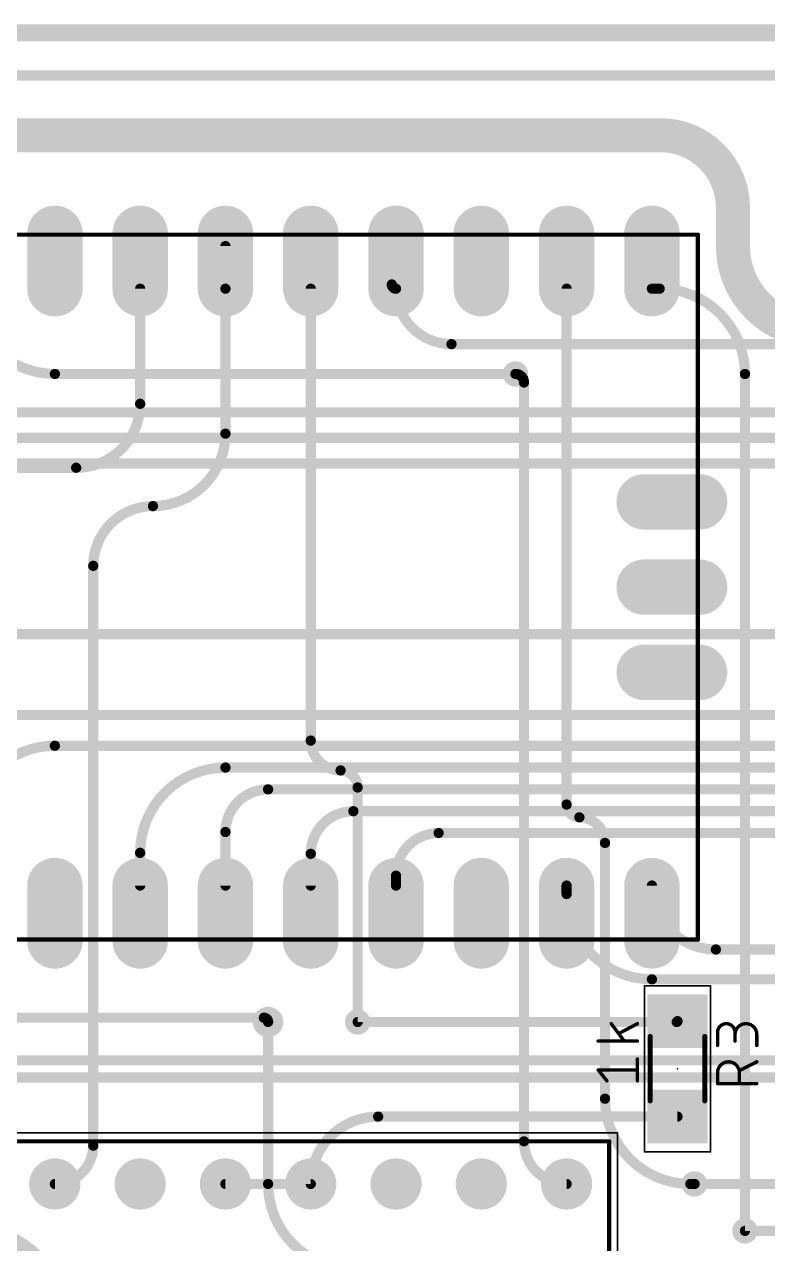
# Model space of a CAD drawing. Extents: x -4 to 102, y -3 to 61.
# Drawn here: x 32.11 to 54.25, y 24.89 to 61.21 of the extents above; entities that cross this region are included whole.
import ezdxf

# ---------------------------------------------------------------- set-up
doc = ezdxf.new("R2010")
doc.units = 0
for name, color, linetype in [('1', 12, 'CONTINUOUS'), ('16', 132, 'CONTINUOUS'), ('17', 110, 'CONTINUOUS'), ('18', 110, 'CONTINUOUS'), ('20', 31, 'CONTINUOUS'), ('21', 253, 'CONTINUOUS'), ('23', 53, 'CONTINUOUS'), ('25', 253, 'CONTINUOUS'), ('39', 12, 'CONTINUOUS'), ('51', 253, 'CONTINUOUS')]:
    doc.layers.add(name, color=color, linetype=linetype)

# ---------------------------------------------------------------- blocks, each defined once
blk = doc.blocks.new('RECT')
blk.add_solid([(-0.5, -0.5), (0.5, -0.5), (-0.5, 0.5), (0.5, 0.5)])
blk = doc.blocks.new('OFFSETP100')
at = {"const_width": 1}
blk.add_lwpolyline([(0, 0), (1, 0)], dxfattribs=at)
at = {"const_width": 0.5}
for points in [[(0, 0.25, 1), (0, -0.25)], [(1, -0.25, 1), (1, 0.25)]]:
    blk.add_lwpolyline(points, format="xyb", dxfattribs=at)
blk = doc.blocks.new('ROUNDP')
at = {"const_width": 0.5}
blk.add_lwpolyline([(0, -0.25, 1), (0, 0.25, 1), (0, -0.25)], format="xyb", dxfattribs=at)
blk = doc.blocks.new('ROUNDV')
at = {"const_width": 0.5}
blk.add_lwpolyline([(0, -0.25, 1), (0, 0.25, 1), (0, -0.25)], format="xyb", dxfattribs=at)

msp = doc.modelspace()

# ---------------------------------------------------------------- linework, layer by layer
at = {"layer": '1'}
for points, const_width in [([(30.48, 53.34, 0.4142), (33.02, 50.8)], 0.3048), ([(43.053, 53.467, 0.4142), (43.18, 53.34)], 0.3048), ([(43.1292, 53.467, 1), (42.9768, 53.467)], 0.1524), ([(43.18, 53.34, 0.4142), (44.831, 51.689)], 0.3048), ([(43.2562, 53.34, 1), (43.1038, 53.34)], 0.1524), ([(43.18, 53.2638, 1), (43.18, 53.4162)], 0.1524), ([(44.831, 51.7652, 1), (44.831, 51.6128)], 0.1524), ([(44.831, 51.6128, 1), (44.831, 51.7652)], 0.1524), ([(33.02, 50.8762, 1), (33.02, 50.7238)], 0.1524), ([(33.02, 50.7238, 1), (33.02, 50.8762)], 0.1524), ([(46.736, 50.7238, 1), (46.736, 50.8762)], 0.1524), ([(33.02, 39.725, 0.4142), (30.48, 37.185)], 0.3048), ([(33.02, 39.8012, 1), (33.02, 39.6488)], 0.1524), ([(33.02, 39.6488, 1), (33.02, 39.8012)], 0.1524), ([(38.1, 39.075, 0.4142), (35.56, 36.535)], 0.3048), ([(38.1, 39.1512, 1), (38.1, 38.9988)], 0.1524), ([(38.1, 38.9988, 1), (38.1, 39.1512)], 0.1524), ([(39.37, 38.425, 0.4142), (38.1, 37.155)], 0.3048), ([(39.37, 38.5012, 1), (39.37, 38.3488)], 0.1524), ([(39.37, 38.3488, 1), (39.37, 38.5012)], 0.1524), ([(41.91, 37.775, 0.4142), (40.64, 36.505)], 0.3048), ([(41.91, 37.8512, 1), (41.91, 37.6988)], 0.1524), ([(41.91, 37.6988, 1), (41.91, 37.8512)], 0.1524), ([(38.1762, 37.155, 1), (38.0238, 37.155)], 0.1524), ([(38.0238, 37.155, 1), (38.1762, 37.155)], 0.1524), ([(44.45, 37.125, 0.4142), (43.18, 35.855)], 0.3048), ([(44.45, 37.2012, 1), (44.45, 37.0488)], 0.1524), ([(44.45, 37.0488, 1), (44.45, 37.2012)], 0.1524), ([(35.6362, 36.535, 1), (35.4838, 36.535)], 0.1524), ([(35.4838, 36.535, 1), (35.6362, 36.535)], 0.1524), ([(40.7162, 36.505, 1), (40.5638, 36.505)], 0.1524), ([(40.5638, 36.505, 1), (40.7162, 36.505)], 0.1524), ([(43.2562, 35.855, 1), (43.1038, 35.855)], 0.1524), ([(35.4838, 35.56, 1), (35.6362, 35.56)], 0.1524), ([(38.0238, 35.56, 1), (38.1762, 35.56)], 0.1524), ([(40.5638, 35.56, 1), (40.7162, 35.56)], 0.1524), ([(43.1038, 35.855, 1), (43.2562, 35.855)], 0.1524), ([(43.1038, 35.56, 1), (43.2562, 35.56)], 0.1524), ([(48.3362, 35.56, 1), (48.1838, 35.56)], 0.1524), ([(50.8, 35.56, 0.4142), (52.705, 33.655)], 0.3048), ([(50.8762, 35.56, 1), (50.7238, 35.56)], 0.1524), ([(48.26, 35.306, 0.4142), (50.8, 32.766)], 0.3048), ([(48.3362, 35.306, 1), (48.1838, 35.306)], 0.1524), ([(48.1838, 35.306, 1), (48.3362, 35.306)], 0.1524), ([(52.705, 33.7312, 1), (52.705, 33.5788)], 0.1524), ([(52.705, 33.5788, 1), (52.705, 33.7312)], 0.1524), ([(50.8, 32.8422, 1), (50.8, 32.6898)], 0.1524), ([(50.8, 32.6898, 1), (50.8, 32.8422)], 0.1524), ([(39.37, 31.496, 0.4142), (39.243, 31.623)], 0.3048), ([(39.243, 31.6992, 1), (39.243, 31.5468)], 0.1524), ([(39.243, 31.5468, 1), (39.243, 31.6992)], 0.1524), ([(42.037, 31.5722, 1), (42.037, 31.4198)], 0.1524), ([(51.537, 31.496, 0.4142), (51.562, 31.521)], 0.3048), ([(51.537, 31.5722, 1), (51.537, 31.4198)], 0.1524), ([(51.6382, 31.521, 1), (51.4858, 31.521)], 0.1524), ([(51.537, 31.4198, 1), (51.537, 31.5722)], 0.1524), ([(39.2938, 31.496, 1), (39.4462, 31.496)], 0.1524), ([(42.647, 28.677, 0.4142), (40.64, 26.67)], 0.3048), ([(42.647, 28.7532, 1), (42.647, 28.6008)], 0.1524), ([(42.647, 28.6008, 1), (42.647, 28.7532)], 0.1524), ([(51.562, 28.6008, 1), (51.562, 28.7532)], 0.1524), ([(38.1, 26.7462, 1), (38.1, 26.5938)], 0.1524), ([(40.5638, 26.67, 1), (40.7162, 26.67)], 0.1524), ([(40.64, 26.5938, 1), (40.64, 26.7462)], 0.1524), ([(52.07, 26.7462, 1), (52.07, 26.5938)], 0.1524), ([(53.5714, 25.3492, 1), (53.5714, 25.1968)], 0.1524)]:
    msp.add_lwpolyline(points, format="xyb", dxfattribs=dict(at, const_width=const_width))
at = {"layer": '1', "const_width": 0.3048}
for points in [[(44.831, 51.689), (57.531, 51.689)], [(33.02, 50.8), (46.736, 50.8)], [(27.94, 49.657), (57.277, 49.657)], [(25.273, 48.895), (55.88, 48.895)], [(7.62, 48.133), (62.992, 48.133)], [(58.42, 43.05), (13.973, 43.05)], [(30.48, 40.64), (56.388, 40.64)], [(33.02, 39.725), (60.5822, 39.725)], [(38.1, 39.075), (60.5822, 39.075)], [(39.37, 38.425), (60.5822, 38.425)], [(41.91, 37.775), (60.5822, 37.775)], [(38.1, 35.56), (38.1, 37.155)], [(44.45, 37.125), (60.5822, 37.125)], [(35.56, 35.56), (35.56, 36.535)], [(40.64, 35.56), (40.64, 36.505)], [(43.18, 35.56), (43.18, 35.855)], [(48.26, 35.56), (48.26, 35.306)], [(52.705, 33.655), (61.341, 33.655)], [(50.8, 32.766), (59.055, 32.766)], [(28.829, 31.623), (39.243, 31.623)], [(42.037, 31.496), (51.537, 31.496)], [(28.448, 30.353), (59.69, 30.353)], [(29.083, 29.845), (61.341, 29.845)], [(42.647, 28.677), (51.562, 28.677)], [(38.1, 26.67), (40.64, 26.67)], [(52.07, 26.67), (58.42, 26.67)], [(53.5714, 25.273), (59.563, 25.273)]]:
    msp.add_lwpolyline(points, dxfattribs=at)
at = {"layer": '16'}
for points, const_width in [([(100.33, 59.69), (0, 59.69)], 0.3048), ([(51.054, 57.912), (7.62, 57.912)], 1.016), ([(53.213, 54.61), (53.213, 55.753)], 1.016), ([(38.1, 54.61), (38.1, 53.34)], 0.3048), ([(35.56, 53.34), (35.56, 49.911)], 0.3048), ([(38.1, 49.022), (38.1, 53.34)], 0.3048), ([(40.64, 53.34), (40.64, 39.878)], 0.3048), ([(48.26, 53.34), (48.26, 37.973)], 0.3048), ([(50.8, 53.34), (51.0314, 53.34)], 0.3048), ([(53.5714, 50.8), (53.5714, 25.273)], 0.3048), ([(46.99, 50.546), (46.99, 27.94)], 0.3048), ([(33.655, 48.006), (31.75, 48.006)], 0.3048), ([(34.163, 27.813), (34.163, 45.085)], 0.3048), ([(42.037, 38.481), (42.037, 31.496)], 0.3048), ([(49.403, 36.83), (49.403, 29.21)], 0.3048), ([(39.37, 31.496), (39.37, 26.67)], 0.3048), ([(51.943, 26.67), (52.07, 26.67)], 0.3048)]:
    msp.add_lwpolyline(points, dxfattribs=dict(at, const_width=const_width))
for points, const_width in [([(53.213, 55.753, 0.4142), (51.054, 57.912)], 1.016), ([(51.054, 58.166, 1), (51.054, 57.658)], 0.508), ([(51.054, 57.658, 1), (51.054, 58.166)], 0.508), ([(53.467, 55.753, 1), (52.959, 55.753)], 0.508), ([(52.959, 55.753, 1), (53.467, 55.753)], 0.508), ([(53.213, 54.61, 0.4142), (55.753, 52.07)], 1.016), ([(53.467, 54.61, 1), (52.959, 54.61)], 0.508), ([(52.959, 54.61, 1), (53.467, 54.61)], 0.508), ([(38.1762, 54.61, 1), (38.0238, 54.61)], 0.1524), ([(35.6362, 53.34, 1), (35.4838, 53.34)], 0.1524), ([(38.1762, 53.34, 1), (38.0238, 53.34)], 0.1524), ([(38.0238, 53.34, 1), (38.1762, 53.34)], 0.1524), ([(40.7162, 53.34, 1), (40.5638, 53.34)], 0.1524), ([(48.3362, 53.34, 1), (48.1838, 53.34)], 0.1524), ([(50.8, 53.4162, 1), (50.8, 53.2638)], 0.1524), ([(53.5714, 50.8, 0.4142), (51.0314, 53.34)], 0.3048), ([(51.0314, 53.4162, 1), (51.0314, 53.2638)], 0.1524), ([(51.0314, 53.2638, 1), (51.0314, 53.4162)], 0.1524), ([(46.99, 50.546, 0.4142), (46.736, 50.8)], 0.3048), ([(46.736, 50.8762, 1), (46.736, 50.7238)], 0.1524), ([(53.6476, 50.8, 1), (53.4952, 50.8)], 0.1524), ([(53.4952, 50.8, 1), (53.6476, 50.8)], 0.1524), ([(47.0662, 50.546, 1), (46.9138, 50.546)], 0.1524), ([(46.9138, 50.546, 1), (47.0662, 50.546)], 0.1524), ([(33.655, 48.006, 0.4142), (35.56, 49.911)], 0.3048), ([(35.6362, 49.911, 1), (35.4838, 49.911)], 0.1524), ([(35.4838, 49.911, 1), (35.6362, 49.911)], 0.1524), ([(35.941, 46.863, 0.4142), (38.1, 49.022)], 0.3048), ([(38.1762, 49.022, 1), (38.0238, 49.022)], 0.1524), ([(38.0238, 49.022, 1), (38.1762, 49.022)], 0.1524), ([(33.655, 48.0822, 1), (33.655, 47.9298)], 0.1524), ([(33.655, 47.9298, 1), (33.655, 48.0822)], 0.1524), ([(35.941, 46.863, 0.4142), (34.163, 45.085)], 0.3048), ([(35.941, 46.9392, 1), (35.941, 46.7868)], 0.1524), ([(35.941, 46.7868, 1), (35.941, 46.9392)], 0.1524), ([(34.2392, 45.085, 1), (34.0868, 45.085)], 0.1524), ([(34.0868, 45.085, 1), (34.2392, 45.085)], 0.1524), ([(40.64, 39.878, 0.4142), (41.529, 38.989)], 0.3048), ([(40.7162, 39.878, 1), (40.5638, 39.878)], 0.1524), ([(40.5638, 39.878, 1), (40.7162, 39.878)], 0.1524), ([(42.037, 38.481, 0.4142), (41.529, 38.989)], 0.3048), ([(41.529, 39.0652, 1), (41.529, 38.9128)], 0.1524), ([(41.529, 38.9128, 1), (41.529, 39.0652)], 0.1524), ([(42.1132, 38.481, 1), (41.9608, 38.481)], 0.1524), ([(41.9608, 38.481, 1), (42.1132, 38.481)], 0.1524), ([(48.26, 37.973, 0.4142), (48.641, 37.592)], 0.3048), ([(48.3362, 37.973, 1), (48.1838, 37.973)], 0.1524), ([(48.1838, 37.973, 1), (48.3362, 37.973)], 0.1524), ([(49.403, 36.83, 0.4142), (48.641, 37.592)], 0.3048), ([(48.641, 37.6682, 1), (48.641, 37.5158)], 0.1524), ([(48.641, 37.5158, 1), (48.641, 37.6682)], 0.1524), ([(49.4792, 36.83, 1), (49.3268, 36.83)], 0.1524), ([(49.3268, 36.83, 1), (49.4792, 36.83)], 0.1524), ([(39.4462, 31.496, 1), (39.2938, 31.496)], 0.1524), ([(41.9608, 31.496, 1), (42.1132, 31.496)], 0.1524), ([(49.403, 29.21, 0.4142), (51.943, 26.67)], 0.3048), ([(49.4792, 29.21, 1), (49.3268, 29.21)], 0.1524), ([(49.3268, 29.21, 1), (49.4792, 29.21)], 0.1524), ([(46.99, 27.94, 0.4142), (48.26, 26.67)], 0.3048), ([(47.0662, 27.94, 1), (46.9138, 27.94)], 0.1524), ([(46.9138, 27.94, 1), (47.0662, 27.94)], 0.1524), ([(33.02, 26.67, 0.4142), (34.163, 27.813)], 0.3048), ([(34.2392, 27.813, 1), (34.0868, 27.813)], 0.1524), ([(34.0868, 27.813, 1), (34.2392, 27.813)], 0.1524), ([(33.02, 26.7462, 1), (33.02, 26.5938)], 0.1524), ([(39.37, 26.67, 0.4142), (41.91, 24.13)], 0.3048), ([(39.4462, 26.67, 1), (39.2938, 26.67)], 0.1524), ([(39.2938, 26.67, 1), (39.4462, 26.67)], 0.1524), ([(48.26, 26.5938, 1), (48.26, 26.7462)], 0.1524), ([(51.943, 26.7462, 1), (51.943, 26.5938)], 0.1524), ([(51.943, 26.5938, 1), (51.943, 26.7462)], 0.1524), ([(52.07, 26.5938, 1), (52.07, 26.7462)], 0.1524), ([(33.02, 22.479, 0.4142), (30.48, 25.019)], 1.016), ([(53.4952, 25.273, 1), (53.6476, 25.273)], 0.1524)]:
    msp.add_lwpolyline(points, format="xyb", dxfattribs=dict(at, const_width=const_width))
at = {"layer": '20', "const_width": 0.508}
msp.add_lwpolyline([(-1.27, 60.96), (101.6, 60.96)], dxfattribs=at)
at = {"layer": '21', "const_width": 0.127}
for points in [[(1.17, 54.95), (52.17, 54.95)], [(52.17, 54.95), (52.17, 33.95)], [(52.17, 33.95), (1.17, 33.95)], [(49.53, 27.94), (29.21, 27.94)], [(49.53, 12.7), (49.53, 27.94)]]:
    msp.add_lwpolyline(points, dxfattribs=at)
at = {"layer": '21', "const_width": 0.0635}
for points in [[(52.2018, 54.95, 1), (52.1382, 54.95)], [(52.17, 54.9183, 1), (52.17, 54.9818)], [(52.1382, 33.95, 1), (52.2018, 33.95)], [(52.17, 33.9183, 1), (52.17, 33.9818)], [(49.5618, 27.94, 1), (49.4982, 27.94)], [(49.53, 27.9083, 1), (49.53, 27.9718)]]:
    msp.add_lwpolyline(points, format="xyb", dxfattribs=at)
at = {"layer": '23'}
msp.add_point((51.562, 30.099), dxfattribs=at)
at = {"layer": '25'}
for points, const_width in [([(49.6096, 31.4604, 1), (49.5689, 31.43)], 0.0508), ([(50.3801, 31.4228, 1), (50.3563, 31.4676)], 0.0508), ([(53.2751, 31.1856, 1), (52.7558, 31.1856)], 0.1016), ([(52.7812, 31.1856, 1), (52.7304, 31.1856)], 0.0508), ([(53.9242, 31.1206, 1), (53.2751, 31.1206)], 0.1016), ([(53.3005, 31.1856, 1), (53.2497, 31.1856)], 0.0508), ([(49.1998, 30.9513, 1), (49.1998, 30.9005)], 0.0508), ([(49.8046, 31.1755, 1), (49.8283, 31.1307)], 0.0508), ([(49.9584, 30.9107, 1), (49.9991, 30.9412)], 0.0508), ([(50.3682, 30.9005, 1), (50.3682, 30.9513)], 0.0508), ([(52.7304, 31.1856, 1), (52.7812, 31.1856)], 0.0508), ([(53.2497, 31.1856, 1), (53.3005, 31.1856)], 0.0508), ([(53.2497, 31.1206, 1), (53.3005, 31.1206)], 0.0508), ([(53.2497, 30.9259, 1), (53.3005, 30.9259)], 0.0508), ([(53.9496, 31.1206, 1), (53.8988, 31.1206)], 0.0508), ([(53.8988, 31.1206, 1), (53.9496, 31.1206)], 0.0508), ([(52.7304, 30.7961, 1), (52.7812, 30.7961)], 0.0508), ([(53.8988, 30.7961, 1), (53.9496, 30.7961)], 0.0508), ([(50.3936, 30.3917, 1), (50.3428, 30.3917)], 0.0508), ([(53.4049, 29.985, 1), (52.7558, 29.985)], 0.1016), ([(53.9356, 30.2868, 1), (53.9128, 30.3323)], 0.0508), ([(49.2196, 30.083, 1), (49.18, 30.0512)], 0.0508), ([(49.1998, 30.0925, 1), (49.1998, 30.0417)], 0.0508), ([(49.4396, 29.7267, 1), (49.4793, 29.7584)], 0.0508), ([(50.3682, 30.0417, 1), (50.3682, 30.0925)], 0.0508), ([(52.7812, 29.985, 1), (52.7304, 29.985)], 0.0508), ([(52.7304, 29.985, 1), (52.7812, 29.985)], 0.0508), ([(53.4303, 29.985, 1), (53.3795, 29.985)], 0.0508), ([(53.3795, 29.985, 1), (53.4303, 29.985)], 0.0508), ([(53.3936, 30.0726, 1), (53.4163, 30.0272)], 0.0508), ([(50.3428, 29.7426, 1), (50.3936, 29.7426)], 0.0508), ([(52.7558, 29.6859, 1), (52.7558, 29.6351)], 0.0508), ([(52.7304, 29.6605, 1), (52.7812, 29.6605)], 0.0508), ([(53.3795, 29.6605, 1), (53.4303, 29.6605)], 0.0508), ([(53.9242, 29.6351, 1), (53.9242, 29.6859)], 0.0508)]:
    msp.add_lwpolyline(points, format="xyb", dxfattribs=dict(at, const_width=const_width))
at = {"layer": '25', "const_width": 0.1016}
for points in [[(49.5893, 31.4452), (49.9787, 30.9259)], [(50.3682, 31.4452), (49.8165, 31.1531)], [(52.7558, 30.7961), (52.7558, 31.1856)], [(53.2751, 31.1856), (53.2751, 30.9259)], [(50.3682, 30.9259), (49.1998, 30.9259)], [(53.9242, 30.7961), (53.9242, 31.1206)], [(50.3682, 29.7426), (50.3682, 30.3917)], [(53.9242, 30.3096), (53.4049, 30.0499)], [(49.4594, 29.7426), (49.1998, 30.0671)], [(49.1998, 30.0671), (50.3682, 30.0671)], [(52.7558, 29.6605), (52.7558, 29.985)], [(53.4049, 29.985), (53.4049, 29.6605)], [(53.9242, 29.6605), (52.7558, 29.6605)]]:
    msp.add_lwpolyline(points, dxfattribs=at)
at = {"layer": '39'}
for points, const_width in [([(50.579, 27.626), (50.579, 32.572)], 0.0508), ([(50.579, 32.572), (52.545, 32.572)], 0.0508), ([(52.545, 32.572), (52.545, 27.626)], 0.0508), ([(28.96, 28.19), (49.78, 28.19)], 0.05), ([(49.78, 12.45), (49.78, 28.19)], 0.05), ([(52.545, 27.626), (50.579, 27.626)], 0.0508)]:
    msp.add_lwpolyline(points, dxfattribs=dict(at, const_width=const_width))
for points, const_width in [([(50.5917, 32.572, 1), (50.5663, 32.572)], 0.0254), ([(50.579, 32.5847, 1), (50.579, 32.5593)], 0.0254), ([(52.5577, 32.572, 1), (52.5323, 32.572)], 0.0254), ([(52.545, 32.5593, 1), (52.545, 32.5847)], 0.0254), ([(49.7925, 28.19, 1), (49.7675, 28.19)], 0.025), ([(49.78, 28.1775, 1), (49.78, 28.2025)], 0.025), ([(50.579, 27.6387, 1), (50.579, 27.6133)], 0.0254), ([(50.5663, 27.626, 1), (50.5917, 27.626)], 0.0254), ([(52.5323, 27.626, 1), (52.5577, 27.626)], 0.0254), ([(52.545, 27.6133, 1), (52.545, 27.6387)], 0.0254)]:
    msp.add_lwpolyline(points, format="xyb", dxfattribs=dict(at, const_width=const_width))
at = {"layer": '51'}
for points, const_width in [([(50.7492, 29.1465), (50.7492, 31.0642)], 0.1524), ([(52.3748, 29.1465), (52.3748, 31.0642)], 0.1524), ([(49.53, 27.94), (29.21, 27.94)], 0.127), ([(49.53, 12.7), (49.53, 27.94)], 0.127)]:
    msp.add_lwpolyline(points, dxfattribs=dict(at, const_width=const_width))
for points, const_width in [([(50.7873, 31.0642, 1), (50.7111, 31.0642)], 0.0762), ([(52.4129, 31.0642, 1), (52.3367, 31.0642)], 0.0762), ([(50.7111, 29.1465, 1), (50.7873, 29.1465)], 0.0762), ([(52.3367, 29.1465, 1), (52.4129, 29.1465)], 0.0762), ([(49.5618, 27.94, 1), (49.4982, 27.94)], 0.0635), ([(49.53, 27.9083, 1), (49.53, 27.9718)], 0.0635)]:
    msp.add_lwpolyline(points, format="xyb", dxfattribs=dict(at, const_width=const_width))

# ---------------------------------------------------------------- block references
at = {"layer": '1', "xscale": 1.6, "yscale": 1.803, "rotation": 270}
for p in [(51.562, 31.521), (51.562, 28.677)]:
    msp.add_blockref('RECT', p, dxfattribs=at)
at = {"layer": '17'}
for name, p, xscale, yscale, rotation in [('OFFSETP100', (33.02, 53.34), 1.65, 1.65, 90), ('OFFSETP100', (33.02, 53.34), 1.65, 1.65, 90), ('OFFSETP100', (35.56, 53.34), 1.65, 1.65, 90), ('OFFSETP100', (35.56, 53.34), 1.65, 1.65, 90), ('OFFSETP100', (38.1, 53.34), 1.65, 1.65, 90), ('OFFSETP100', (38.1, 53.34), 1.65, 1.65, 90), ('OFFSETP100', (40.64, 53.34), 1.65, 1.65, 90), ('OFFSETP100', (40.64, 53.34), 1.65, 1.65, 90), ('OFFSETP100', (43.18, 53.34), 1.65, 1.65, 90), ('OFFSETP100', (43.18, 53.34), 1.65, 1.65, 90), ('OFFSETP100', (45.72, 53.34), 1.65, 1.65, 90), ('OFFSETP100', (45.72, 53.34), 1.65, 1.65, 90), ('OFFSETP100', (48.26, 53.34), 1.65, 1.65, 90), ('OFFSETP100', (48.26, 53.34), 1.65, 1.65, 90), ('OFFSETP100', (50.8, 53.34), 1.65, 1.65, 90), ('OFFSETP100', (50.8, 53.34), 1.65, 1.65, 90), ('OFFSETP100', (33.02, 35.56), 1.65, 1.65, 270), ('OFFSETP100', (33.02, 35.56), 1.65, 1.65, 270), ('OFFSETP100', (35.56, 35.56), 1.65, 1.65, 270), ('OFFSETP100', (35.56, 35.56), 1.65, 1.65, 270), ('OFFSETP100', (38.1, 35.56), 1.65, 1.65, 270), ('OFFSETP100', (38.1, 35.56), 1.65, 1.65, 270), ('OFFSETP100', (40.64, 35.56), 1.65, 1.65, 270), ('OFFSETP100', (40.64, 35.56), 1.65, 1.65, 270), ('OFFSETP100', (43.18, 35.56), 1.65, 1.65, 270), ('OFFSETP100', (43.18, 35.56), 1.65, 1.65, 270), ('OFFSETP100', (45.72, 35.56), 1.65, 1.65, 270), ('OFFSETP100', (45.72, 35.56), 1.65, 1.65, 270), ('OFFSETP100', (48.26, 35.56), 1.65, 1.65, 270), ('OFFSETP100', (48.26, 35.56), 1.65, 1.65, 270), ('OFFSETP100', (50.8, 35.56), 1.65, 1.65, 270), ('OFFSETP100', (50.8, 35.56), 1.65, 1.65, 270), ('ROUNDP', (33.02, 26.67), 1.524, 1.524, 90), ('ROUNDP', (33.02, 26.67), 1.524, 1.524, 90), ('ROUNDP', (35.56, 26.67), 1.524, 1.524, 90), ('ROUNDP', (35.56, 26.67), 1.524, 1.524, 90), ('ROUNDP', (38.1, 26.67), 1.524, 1.524, 90), ('ROUNDP', (38.1, 26.67), 1.524, 1.524, 90), ('ROUNDP', (40.64, 26.67), 1.524, 1.524, 90), ('ROUNDP', (40.64, 26.67), 1.524, 1.524, 90), ('ROUNDP', (43.18, 26.67), 1.524, 1.524, 90), ('ROUNDP', (43.18, 26.67), 1.524, 1.524, 90), ('ROUNDP', (45.72, 26.67), 1.524, 1.524, 90), ('ROUNDP', (45.72, 26.67), 1.524, 1.524, 90), ('ROUNDP', (48.26, 26.67), 1.524, 1.524, 90), ('ROUNDP', (48.26, 26.67), 1.524, 1.524, 90)]:
    msp.add_blockref(name, p, dxfattribs=dict(at, xscale=xscale, yscale=yscale, rotation=rotation))
at = {"layer": '17', "xscale": 1.65, "yscale": 1.65}
for p in [(50.57, 46.99), (50.57, 46.99), (50.57, 44.45), (50.57, 44.45), (50.57, 41.91), (50.57, 41.91)]:
    msp.add_blockref('OFFSETP100', p, dxfattribs=at)
at = {"layer": '18'}
for p, xscale, yscale in [((46.736, 50.8), 0.7564, 0.7564), ((46.736, 50.8), 0.7564, 0.7564), ((39.37, 31.496), 0.9064, 0.9064), ((39.37, 31.496), 0.9064, 0.9064), ((42.037, 31.496), 0.7564, 0.7564), ((42.037, 31.496), 0.7564, 0.7564), ((52.07, 26.67), 0.7564, 0.7564), ((52.07, 26.67), 0.7564, 0.7564), ((53.5714, 25.273), 0.7564, 0.7564), ((53.5714, 25.273), 0.7564, 0.7564)]:
    msp.add_blockref('ROUNDV', p, dxfattribs=dict(at, xscale=xscale, yscale=yscale))
at = {"layer": '51', "xscale": 0.7366, "yscale": 1.7526, "rotation": 270}
for p in [(51.562, 31.4198), (51.562, 28.7782)]:
    msp.add_blockref('RECT', p, dxfattribs=at)

doc.saveas('drawing.dxf')
